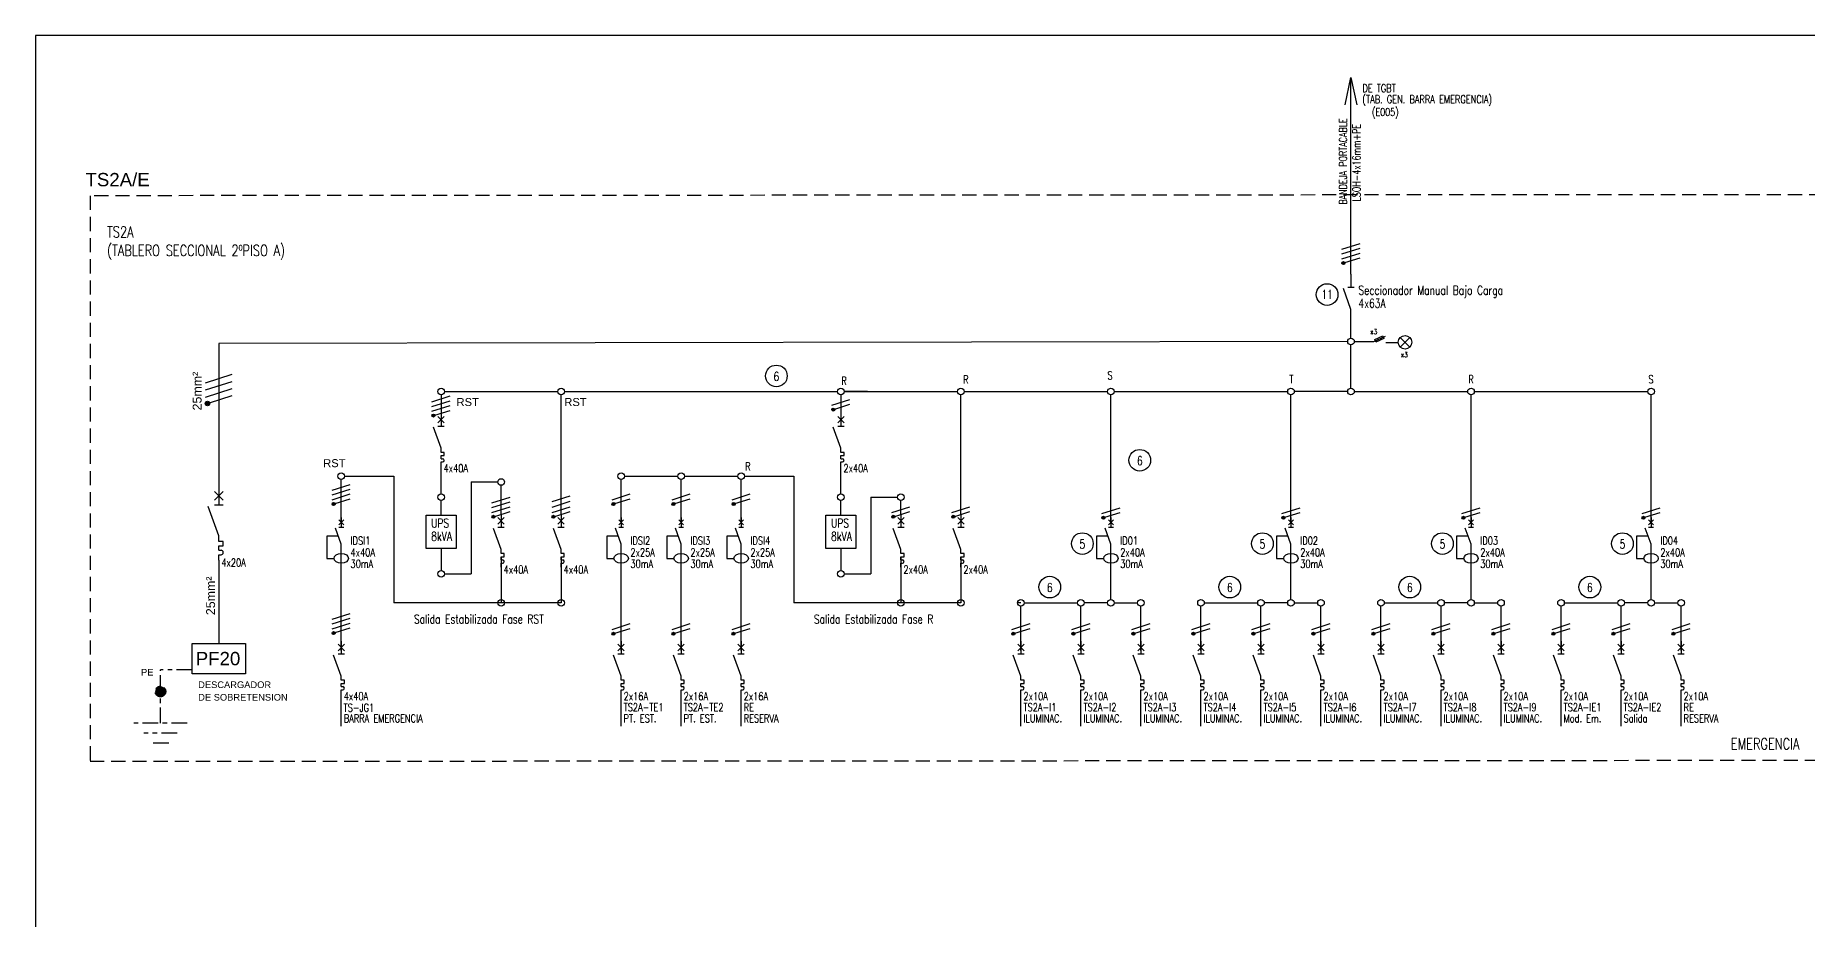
# Model space of a CAD drawing. Extents: x 2998 to 3854, y 1175 to 1727.
# Drawn here: x 3577.3 to 3617.17, y 1524.37 to 1544.25 of the extents above; entities that cross this region are included whole.
import ezdxf
from ezdxf.enums import TextEntityAlignment as Align

# ---------------------------------------------------------------- set-up
doc = ezdxf.new("R2010")
doc.units = 0
doc.linetypes.add('OCJ-ESQUEMAS UNIFILARES-CORREGIDOS IDO-REV.br$0$DASHED', pattern=[19.05, 12.7, -6.35])
doc.linetypes.add('OCJ-ESQUEMAS UNIFILARES-CORREGIDOS IDO-REV.br$0$EJE_5', pattern=[7.1, 5, -1, 0.1, -1])
for name, color, linetype in [('OCJ-ESQUEMAS UNIFILARES-CORREGIDOS IDO-REV.br$0$00-IE', 1, 'Continuous'), ('OCJ-ESQUEMAS UNIFILARES-CORREGIDOS IDO-REV.br$0$00-IE-CABLES', 10, 'Continuous'), ('OCJ-ESQUEMAS UNIFILARES-CORREGIDOS IDO-REV.br$0$01-ELE-APARATOS', 170, 'Continuous'), ('OCJ-ESQUEMAS UNIFILARES-CORREGIDOS IDO-REV.br$0$CABLES', 10, 'Continuous'), ('OCJ-ESQUEMAS UNIFILARES-CORREGIDOS IDO-REV.br$0$ELECTRIC', 4, 'Continuous'), ('OCJ-ESQUEMAS UNIFILARES-CORREGIDOS IDO-REV.br$0$NOMBRE DE PLANOS', 6, 'Continuous'), ('OCJ-ESQUEMAS UNIFILARES-CORREGIDOS IDO-REV.br$0$PAT', 80, 'Continuous'), ('OCJ-ESQUEMAS UNIFILARES-CORREGIDOS IDO-REV.br$0$TEXTO', 7, 'Continuous'), ('OCJ-ESQUEMAS UNIFILARES-CORREGIDOS IDO-REV.br$0$Textos', 4, 'Continuous')]:
    doc.layers.add(name, color=color, linetype=linetype)
doc.styles.add('OCJ-ESQUEMAS UNIFILARES-CORREGIDOS IDO-REV.br$0$ARIAL', font='arial.ttf', dxfattribs={"height": 0.2})
doc.styles.add('OCJ-ESQUEMAS UNIFILARES-CORREGIDOS IDO-REV.br$0$COTAS', font='sanss___.ttf', dxfattribs={"width": 0.7})
doc.styles.add('OCJ-ESQUEMAS UNIFILARES-CORREGIDOS IDO-REV.br$0$Electricidad', font='ROMANS.SHX', dxfattribs={"width": 0.75, "height": 0.175})
doc.styles.add('OCJ-ESQUEMAS UNIFILARES-CORREGIDOS IDO-REV.br$0$Standard', font='arial.ttf')

# ---------------------------------------------------------------- blocks, each defined once
blk = doc.blocks.new('OCJ-ESQUEMAS UNIFILARES-CORREGIDOS IDO-REV.br$0$Unif-Interruptor-Term')
for p, q in [((0, -1.013), (0.045, -1.013)), ((0, -1.103), (0.045, -1.103))]:
    blk.add_line(p, q)
for points in [[(-0.09, 0.177), (0.09, -0.003)], [(-0.09, -0.003), (0.09, 0.177)], [(0, 0.267), (0, -0.093)], [(0, -0.72), (-0.215, -0.128)], [(-0.09, -0.093), (0.09, -0.093)], [(0, -0.833), (0, -0.72)], [(0, -0.923), (0.09, -0.923), (0.09, -0.833), (0, -0.833)], [(0, -1.013), (0, -0.923)], [(0, -1.215), (0, -1.103)]]:
    blk.add_lwpolyline(points)
blk.add_arc((0.045, -1.058), 0.045, 270, 90)
blk = doc.blocks.new('OCJ-ESQUEMAS UNIFILARES-CORREGIDOS IDO-REV.br$0$Unif-Interruptor-Dif')
for points in [[(-0.068, 0.11), (0.068, -0.025)], [(-0.068, -0.025), (0.068, 0.11)], [(0, 0.177), (0, -0.093)], [(-0.081, -0.343), (-0.405, -0.343), (-0.405, -0.97), (-0.202, -0.97)], [(0, -0.565), (-0.162, -0.121)], [(-0.068, -0.093), (0.068, -0.093)], [(0, -1.308), (0, -0.565)]]:
    blk.add_lwpolyline(points)
blk.add_ellipse((0, -0.97), major_axis=(0.203, 0), ratio=0.670814)
blk = doc.blocks.new('OCJ-ESQUEMAS UNIFILARES-CORREGIDOS IDO-REV.br$0$A$C7AFF483F')
for points in [[(0, 0.88), (0, 0.592)], [(0, 0.09), (-0.172, 0.564)], [(-0.072, 0.592), (0.072, 0.592)], [(0, 0), (0, 0.09)]]:
    blk.add_lwpolyline(points)
blk = doc.blocks.new('OCJ-ESQUEMAS UNIFILARES-CORREGIDOS IDO-REV.br$0$ITM')
at = {"layer": 'OCJ-ESQUEMAS UNIFILARES-CORREGIDOS IDO-REV.br$0$01-ELE-APARATOS'}
for p, q in [((0, 0.225), (0.05, 0.225)), ((0, 0.125), (0.05, 0.125))]:
    blk.add_line(p, q, dxfattribs=at)
for points in [[(0, 1.65), (0, 1.25)], [(0, 0.55), (-0.239, 1.208)], [(-0.1, 1.55), (0.1, 1.35)], [(-0.1, 1.35), (0.1, 1.55)], [(-0.1, 1.25), (0.1, 1.25)], [(0, 0.425), (0, 0.55)], [(0, 0.325), (0.1, 0.325), (0.1, 0.425), (0, 0.425)], [(0, 0.225), (0, 0.325)], [(0, 0), (0, 0.125)]]:
    blk.add_lwpolyline(points, dxfattribs=at)
blk.add_arc((0.05, 0.175), 0.05, 270, 90, dxfattribs=at)

msp = doc.modelspace()

# ---------------------------------------------------------------- hatches: boundary and pattern name
at = {"layer": 'OCJ-ESQUEMAS UNIFILARES-CORREGIDOS IDO-REV.br$0$00-IE-CABLES'}
for points in [[(3606.701, 1539.115, 1), (3606.755, 1539.154, 1)], [(3586.23, 1535.685, 1), (3586.285, 1535.725, 1)], [(3595.226, 1535.821, 1), (3595.28, 1535.861, 1)], [(3583.985, 1533.696, 1), (3584.04, 1533.736, 1)], [(3590.281, 1533.696, 1), (3590.336, 1533.736, 1)], [(3591.631, 1533.696, 1), (3591.686, 1533.736, 1)], [(3592.981, 1533.696, 1), (3593.036, 1533.736, 1)], [(3587.58, 1533.409, 1), (3587.635, 1533.449, 1)], [(3588.93, 1533.409, 1), (3588.985, 1533.449, 1)], [(3596.576, 1533.409, 1), (3596.63, 1533.449, 1)], [(3597.926, 1533.409, 1), (3597.98, 1533.449, 1)], [(3601.301, 1533.387, 1), (3601.355, 1533.427, 1)], [(3605.351, 1533.387, 1), (3605.405, 1533.427, 1)], [(3609.401, 1533.387, 1), (3609.455, 1533.427, 1)], [(3613.451, 1533.387, 1), (3613.505, 1533.427, 1)], [(3583.984, 1530.794, 1), (3584.039, 1530.833, 1)], [(3590.28, 1530.78, 1), (3590.335, 1530.819, 1)], [(3591.63, 1530.78, 1), (3591.685, 1530.819, 1)], [(3592.98, 1530.78, 1), (3593.035, 1530.819, 1)], [(3599.276, 1530.78, 1), (3599.33, 1530.819, 1)], [(3600.626, 1530.78, 1), (3600.68, 1530.819, 1)], [(3601.976, 1530.78, 1), (3602.03, 1530.819, 1)], [(3603.326, 1530.78, 1), (3603.38, 1530.819, 1)], [(3604.676, 1530.78, 1), (3604.73, 1530.819, 1)], [(3606.026, 1530.78, 1), (3606.08, 1530.819, 1)], [(3607.376, 1530.78, 1), (3607.43, 1530.819, 1)], [(3608.726, 1530.78, 1), (3608.78, 1530.819, 1)], [(3610.076, 1530.78, 1), (3610.13, 1530.819, 1)], [(3611.426, 1530.78, 1), (3611.48, 1530.819, 1)], [(3612.776, 1530.78, 1), (3612.83, 1530.819, 1)], [(3614.126, 1530.78, 1), (3614.18, 1530.819, 1)]]:
    msp.add_hatch(color=256, dxfattribs=at).paths.add_polyline_path(points)
at = {"layer": 'OCJ-ESQUEMAS UNIFILARES-CORREGIDOS IDO-REV.br$0$CABLES'}
msp.add_hatch(color=256, dxfattribs=at).paths.add_polyline_path([(3581.215, 1536.008, 1), (3581.135, 1535.949, 1)])
at = {"layer": 'OCJ-ESQUEMAS UNIFILARES-CORREGIDOS IDO-REV.br$0$PAT', "linetype": 'OCJ-ESQUEMAS UNIFILARES-CORREGIDOS IDO-REV.br$0$EJE_5', "ltscale": 0.07}
h = msp.add_hatch(color=256, dxfattribs=at)
h.paths.add_polyline_path([(3579.996, 1529.499), (3580.236, 1529.499, 1)])
h.paths.add_polyline_path([(3580.236, 1529.499), (3580.116, 1529.499), (3580.116, 1529.379, 0.414214)])
h.paths.add_polyline_path([(3580.116, 1529.499), (3579.996, 1529.499, 0.414214), (3580.116, 1529.379)])

# ---------------------------------------------------------------- linework, layer by layer
at = {"layer": 'OCJ-ESQUEMAS UNIFILARES-CORREGIDOS IDO-REV.br$0$00-IE'}
for p, q in [((3606.825, 1537.369), (3581.429, 1537.324)), ((3581.429, 1537.324), (3581.429, 1534.101)), ((3581.429, 1532.451), (3581.429, 1530.58))]:
    msp.add_line(p, q, dxfattribs=at)
for points in [[(3606.973, 1537.369), (3607.41, 1537.369), (3607.678, 1537.494)], [(3607.681, 1537.347), (3607.959, 1537.347)]]:
    msp.add_lwpolyline(points, dxfattribs=at)
msp.add_lwpolyline([(3607.433, 1537.415), (3607.614, 1537.498), (3607.641, 1537.44), (3607.46, 1537.357)], close=True, dxfattribs=at)
at = {"layer": 'OCJ-ESQUEMAS UNIFILARES-CORREGIDOS IDO-REV.br$0$00-IE-CABLES'}
for p, q in [((3606.899, 1538.883), (3606.899, 1543.309)), ((3606.899, 1537.443), (3606.899, 1538.076)), ((3606.899, 1536.32), (3606.899, 1537.295)), ((3586.429, 1536.172), (3586.429, 1535.545)), ((3586.503, 1536.246), (3589.055, 1536.246)), ((3589.129, 1533.469), (3589.129, 1536.172)), ((3589.203, 1536.246), (3595.35, 1536.246)), ((3595.424, 1536.172), (3595.424, 1535.545)), ((3596.025, 1536.246), (3595.498, 1536.246)), ((3595.498, 1536.246), (3598.05, 1536.246)), ((3598.124, 1533.469), (3598.124, 1536.172)), ((3598.198, 1536.246), (3601.425, 1536.246)), ((3601.499, 1533.269), (3601.499, 1536.172)), ((3601.499, 1534.345), (3601.499, 1536.172)), ((3601.573, 1536.246), (3605.475, 1536.246)), ((3605.549, 1533.269), (3605.549, 1536.172)), ((3606.825, 1536.246), (3605.623, 1536.246)), ((3606.973, 1536.246), (3609.525, 1536.246)), ((3609.599, 1533.269), (3609.599, 1536.172)), ((3609.673, 1536.246), (3613.575, 1536.246)), ((3613.649, 1533.269), (3613.649, 1536.172)), ((3586.429, 1533.944), (3586.429, 1534.647)), ((3595.424, 1533.944), (3595.424, 1534.647)), ((3584.184, 1533.269), (3584.184, 1534.271)), ((3584.258, 1534.345), (3585.369, 1534.345)), ((3585.369, 1534.345), (3585.369, 1531.495)), ((3587.104, 1534.212), (3587.705, 1534.212)), ((3587.104, 1534.212), (3587.104, 1532.144)), ((3587.779, 1533.469), (3587.779, 1534.138)), ((3590.48, 1533.269), (3590.48, 1534.271)), ((3590.554, 1534.345), (3591.756, 1534.345)), ((3591.83, 1533.269), (3591.83, 1534.271)), ((3591.904, 1534.345), (3593.106, 1534.345)), ((3593.18, 1533.269), (3593.18, 1534.271)), ((3593.254, 1534.345), (3594.365, 1534.345)), ((3594.365, 1534.345), (3594.365, 1531.495)), ((3586.429, 1533.469), (3586.429, 1533.796)), ((3595.424, 1533.469), (3595.424, 1533.796)), ((3596.099, 1533.87), (3596.7, 1533.87)), ((3596.099, 1533.87), (3596.099, 1532.144)), ((3596.774, 1533.469), (3596.774, 1533.796)), ((3586.429, 1532.719), (3586.429, 1532.218)), ((3587.779, 1532.519), (3587.779, 1531.495)), ((3589.129, 1532.519), (3589.129, 1531.495)), ((3595.424, 1532.719), (3595.424, 1532.218)), ((3596.774, 1532.519), (3596.774, 1531.495)), ((3598.124, 1532.519), (3598.124, 1531.495)), ((3584.183, 1530.419), (3584.184, 1532.223)), ((3586.503, 1532.144), (3587.104, 1532.144)), ((3590.479, 1530.419), (3590.48, 1532.223)), ((3591.829, 1530.419), (3591.83, 1532.223)), ((3593.179, 1530.419), (3593.18, 1532.223)), ((3595.498, 1532.144), (3596.099, 1532.144)), ((3601.499, 1531.569), (3601.499, 1532.371)), ((3605.549, 1531.569), (3605.549, 1532.371)), ((3609.599, 1531.569), (3609.599, 1532.371)), ((3613.649, 1531.569), (3613.649, 1532.371)), ((3589.129, 1531.495), (3585.369, 1531.495)), ((3587.779, 1531.495), (3587.705, 1531.495)), ((3589.129, 1531.495), (3589.055, 1531.495)), ((3589.129, 1531.495), (3589.055, 1531.495)), ((3598.124, 1531.495), (3594.365, 1531.495)), ((3596.774, 1531.495), (3596.7, 1531.495)), ((3598.124, 1531.495), (3598.05, 1531.495)), ((3598.124, 1531.495), (3598.05, 1531.495)), ((3599.474, 1531.495), (3599.4, 1531.495)), ((3599.474, 1530.419), (3599.474, 1531.421)), ((3599.548, 1531.495), (3600.75, 1531.495)), ((3600.824, 1530.419), (3600.824, 1531.421)), ((3601.425, 1531.495), (3600.898, 1531.495)), ((3601.573, 1531.495), (3602.1, 1531.495)), ((3602.174, 1530.419), (3602.174, 1531.421)), ((3603.524, 1530.419), (3603.524, 1531.421)), ((3603.598, 1531.495), (3604.8, 1531.495)), ((3604.874, 1530.419), (3604.874, 1531.421)), ((3605.475, 1531.495), (3604.948, 1531.495)), ((3605.623, 1531.495), (3606.15, 1531.495)), ((3606.224, 1530.419), (3606.224, 1531.421)), ((3607.574, 1530.419), (3607.574, 1531.421)), ((3607.648, 1531.495), (3608.85, 1531.495)), ((3608.924, 1530.419), (3608.924, 1531.421)), ((3609.525, 1531.495), (3608.998, 1531.495)), ((3609.673, 1531.495), (3610.2, 1531.495)), ((3610.274, 1530.419), (3610.274, 1531.421)), ((3611.624, 1530.419), (3611.624, 1531.421)), ((3611.698, 1531.495), (3612.9, 1531.495)), ((3612.974, 1530.419), (3612.974, 1531.421)), ((3613.575, 1531.495), (3613.048, 1531.495)), ((3613.723, 1531.495), (3614.25, 1531.495)), ((3614.324, 1530.419), (3614.324, 1531.421)), ((3584.183, 1528.719), (3584.183, 1529.521)), ((3590.479, 1528.719), (3590.479, 1529.521)), ((3591.829, 1528.719), (3591.829, 1529.521)), ((3593.179, 1528.719), (3593.179, 1529.521)), ((3599.474, 1528.719), (3599.474, 1529.521)), ((3600.824, 1528.719), (3600.824, 1529.521)), ((3602.174, 1528.719), (3602.174, 1529.521)), ((3603.524, 1528.719), (3603.524, 1529.521)), ((3604.874, 1528.719), (3604.874, 1529.521)), ((3606.224, 1528.719), (3606.224, 1529.521)), ((3607.574, 1528.719), (3607.574, 1529.521)), ((3608.924, 1528.719), (3608.924, 1529.521)), ((3610.274, 1528.719), (3610.274, 1529.521)), ((3611.624, 1528.719), (3611.624, 1529.521)), ((3612.974, 1528.719), (3612.974, 1529.521)), ((3614.324, 1528.719), (3614.324, 1529.521))]:
    msp.add_line(p, q, dxfattribs=at)
for points in [[(3606.768, 1542.691), (3606.899, 1543.309), (3607.03, 1542.691)], [(3606.696, 1539.448), (3607.103, 1539.577)], [(3606.696, 1539.34), (3607.103, 1539.469)], [(3606.696, 1539.232), (3607.103, 1539.361)], [(3606.76, 1539.145), (3607.103, 1539.253)], [(3586.225, 1536.018), (3586.632, 1536.147)], [(3586.225, 1535.91), (3586.632, 1536.039)], [(3595.221, 1535.939), (3595.628, 1536.068)], [(3586.225, 1535.803), (3586.632, 1535.931)], [(3586.289, 1535.715), (3586.632, 1535.823)], [(3595.285, 1535.851), (3595.628, 1535.96)], [(3583.98, 1534.03), (3584.387, 1534.159)], [(3583.98, 1533.922), (3584.387, 1534.051)], [(3583.981, 1533.814), (3584.388, 1533.943)], [(3584.045, 1533.726), (3584.388, 1533.835)], [(3587.575, 1533.743), (3587.982, 1533.872)], [(3587.575, 1533.635), (3587.982, 1533.764)], [(3587.575, 1533.527), (3587.982, 1533.656)], [(3588.925, 1533.771), (3589.332, 1533.9)], [(3588.925, 1533.649), (3589.332, 1533.778)], [(3588.925, 1533.527), (3589.332, 1533.656)], [(3590.276, 1533.814), (3590.683, 1533.943)], [(3590.341, 1533.726), (3590.683, 1533.835)], [(3591.626, 1533.814), (3592.033, 1533.943)], [(3591.691, 1533.726), (3592.033, 1533.835)], [(3592.976, 1533.814), (3593.383, 1533.943)], [(3593.041, 1533.726), (3593.383, 1533.835)], [(3596.571, 1533.527), (3596.978, 1533.656)], [(3597.921, 1533.527), (3598.328, 1533.656)], [(3601.296, 1533.505), (3601.703, 1533.634)], [(3605.346, 1533.505), (3605.753, 1533.634)], [(3609.396, 1533.505), (3609.803, 1533.634)], [(3613.446, 1533.505), (3613.853, 1533.634)], [(3587.639, 1533.439), (3587.982, 1533.548)], [(3588.989, 1533.439), (3589.332, 1533.548)], [(3596.635, 1533.439), (3596.978, 1533.548)], [(3597.985, 1533.439), (3598.328, 1533.548)], [(3601.36, 1533.417), (3601.703, 1533.526)], [(3605.41, 1533.417), (3605.753, 1533.526)], [(3609.46, 1533.417), (3609.803, 1533.526)], [(3613.51, 1533.417), (3613.853, 1533.526)], [(3583.979, 1531.127), (3584.386, 1531.256)], [(3583.979, 1531.019), (3584.386, 1531.148)], [(3583.98, 1530.911), (3584.387, 1531.04)], [(3584.044, 1530.824), (3584.387, 1530.932)], [(3590.275, 1530.897), (3590.682, 1531.026)], [(3590.339, 1530.81), (3590.682, 1530.918)], [(3591.625, 1530.897), (3592.032, 1531.026)], [(3591.689, 1530.81), (3592.032, 1530.918)], [(3592.975, 1530.897), (3593.382, 1531.026)], [(3593.039, 1530.81), (3593.382, 1530.918)], [(3599.271, 1530.897), (3599.678, 1531.026)], [(3599.335, 1530.81), (3599.678, 1530.918)], [(3600.621, 1530.897), (3601.028, 1531.026)], [(3600.685, 1530.81), (3601.028, 1530.918)], [(3601.971, 1530.897), (3602.378, 1531.026)], [(3602.035, 1530.81), (3602.378, 1530.918)], [(3603.321, 1530.897), (3603.728, 1531.026)], [(3603.385, 1530.81), (3603.728, 1530.918)], [(3604.671, 1530.897), (3605.078, 1531.026)], [(3604.735, 1530.81), (3605.078, 1530.918)], [(3606.021, 1530.897), (3606.428, 1531.026)], [(3606.085, 1530.81), (3606.428, 1530.918)], [(3607.371, 1530.897), (3607.778, 1531.026)], [(3607.435, 1530.81), (3607.778, 1530.918)], [(3608.721, 1530.897), (3609.128, 1531.026)], [(3608.785, 1530.81), (3609.128, 1530.918)], [(3610.071, 1530.897), (3610.478, 1531.026)], [(3610.135, 1530.81), (3610.478, 1530.918)], [(3611.421, 1530.897), (3611.828, 1531.026)], [(3611.485, 1530.81), (3611.828, 1530.918)], [(3612.771, 1530.897), (3613.178, 1531.026)], [(3612.835, 1530.81), (3613.178, 1530.918)], [(3614.121, 1530.897), (3614.528, 1531.026)], [(3614.185, 1530.81), (3614.528, 1530.918)]]:
    msp.add_lwpolyline(points, dxfattribs=at)
at = {"layer": 'OCJ-ESQUEMAS UNIFILARES-CORREGIDOS IDO-REV.br$0$00-IE-CABLES', "color": 3}
msp.add_lwpolyline([(3580.83, 1530.58), (3582.027, 1530.58), (3582.027, 1529.899), (3580.83, 1529.899)], close=True, dxfattribs=at)
at = {"layer": 'OCJ-ESQUEMAS UNIFILARES-CORREGIDOS IDO-REV.br$0$00-IE-CABLES'}
for centre, radius in [((3606.728, 1539.135), 0.0338), ((3606.899, 1537.369), 0.0741), ((3586.429, 1536.246), 0.0741), ((3589.129, 1536.246), 0.0741), ((3595.424, 1536.246), 0.0741), ((3598.124, 1536.246), 0.0741), ((3601.499, 1536.246), 0.0741), ((3605.549, 1536.246), 0.0741), ((3606.899, 1536.246), 0.0741), ((3609.599, 1536.246), 0.0741), ((3613.649, 1536.246), 0.0741), ((3586.257, 1535.705), 0.0338), ((3595.253, 1535.841), 0.0338), ((3584.184, 1534.345), 0.0741), ((3587.779, 1534.212), 0.0741), ((3590.48, 1534.345), 0.0741), ((3591.83, 1534.345), 0.0741), ((3593.18, 1534.345), 0.0741), ((3584.013, 1533.716), 0.0338), ((3586.429, 1533.87), 0.0741), ((3590.308, 1533.716), 0.0338), ((3591.658, 1533.716), 0.0338), ((3593.008, 1533.716), 0.0338), ((3595.424, 1533.87), 0.0741), ((3596.774, 1533.87), 0.0741), ((3587.607, 1533.429), 0.0338), ((3588.957, 1533.429), 0.0338), ((3596.603, 1533.429), 0.0338), ((3597.953, 1533.429), 0.0338), ((3601.328, 1533.407), 0.0338), ((3605.378, 1533.407), 0.0338), ((3609.428, 1533.407), 0.0338), ((3613.478, 1533.407), 0.0338), ((3586.429, 1532.144), 0.0741), ((3595.424, 1532.144), 0.0741), ((3587.779, 1531.495), 0.0741), ((3589.129, 1531.495), 0.0741), ((3589.129, 1531.495), 0.0741), ((3596.774, 1531.495), 0.0741), ((3598.124, 1531.495), 0.0741), ((3598.124, 1531.495), 0.0741), ((3599.474, 1531.495), 0.0741), ((3600.824, 1531.495), 0.0741), ((3601.499, 1531.495), 0.0741), ((3602.174, 1531.495), 0.0741), ((3603.524, 1531.495), 0.0741), ((3604.874, 1531.495), 0.0741), ((3605.549, 1531.495), 0.0741), ((3606.224, 1531.495), 0.0741), ((3607.574, 1531.495), 0.0741), ((3608.924, 1531.495), 0.0741), ((3609.599, 1531.495), 0.0741), ((3610.274, 1531.495), 0.0741), ((3611.624, 1531.495), 0.0741), ((3612.974, 1531.495), 0.0741), ((3613.649, 1531.495), 0.0741), ((3614.324, 1531.495), 0.0741), ((3584.012, 1530.814), 0.0338), ((3590.307, 1530.799), 0.0338), ((3591.657, 1530.799), 0.0338), ((3593.007, 1530.799), 0.0338), ((3599.303, 1530.799), 0.0338), ((3600.653, 1530.799), 0.0338), ((3602.003, 1530.799), 0.0338), ((3603.353, 1530.799), 0.0338), ((3604.703, 1530.799), 0.0338), ((3606.053, 1530.799), 0.0338), ((3607.403, 1530.799), 0.0338), ((3608.753, 1530.799), 0.0338), ((3610.103, 1530.799), 0.0338), ((3611.453, 1530.799), 0.0338), ((3612.803, 1530.799), 0.0338), ((3614.153, 1530.799), 0.0338)]:
    msp.add_circle(centre, radius, dxfattribs=at)
at = {"layer": 'OCJ-ESQUEMAS UNIFILARES-CORREGIDOS IDO-REV.br$0$01-ELE-APARATOS'}
for p, q in [((3608.223, 1537.244), (3608.005, 1537.462)), ((3608.005, 1537.244), (3608.223, 1537.462))]:
    msp.add_line(p, q, dxfattribs=at)
for points in [[(3586.766, 1532.719), (3586.091, 1532.719), (3586.091, 1533.469), (3586.766, 1533.469)], [(3595.762, 1532.719), (3595.087, 1532.719), (3595.087, 1533.469), (3595.762, 1533.469)]]:
    msp.add_lwpolyline(points, close=True, dxfattribs=at)
msp.add_circle((3608.114, 1537.353), 0.154, dxfattribs=at)
at = {"layer": 'OCJ-ESQUEMAS UNIFILARES-CORREGIDOS IDO-REV.br$0$CABLES'}
for points in [[(3581.127, 1536.443), (3581.73, 1536.634)], [(3581.127, 1536.283), (3581.73, 1536.474)], [(3581.127, 1536.123), (3581.73, 1536.314)], [(3581.223, 1535.993), (3581.73, 1536.154)]]:
    msp.add_lwpolyline(points, dxfattribs=at)
msp.add_circle((3581.175, 1535.978), 0.05, dxfattribs=at)
at = {"layer": 'OCJ-ESQUEMAS UNIFILARES-CORREGIDOS IDO-REV.br$0$ELECTRIC', "linetype": 'OCJ-ESQUEMAS UNIFILARES-CORREGIDOS IDO-REV.br$0$DASHED', "ltscale": 0.025}
msp.add_lwpolyline([(3578.533, 1527.931), (3652.288, 1527.975), (3652.288, 1540.694), (3578.533, 1540.65)], close=True, dxfattribs=at)
at = {"layer": 'OCJ-ESQUEMAS UNIFILARES-CORREGIDOS IDO-REV.br$0$NOMBRE DE PLANOS'}
msp.add_lwpolyline([(3577.304, 1499.836), (3657.112, 1499.836), (3657.112, 1544.255), (3577.304, 1544.255)], close=True, dxfattribs=at)
at = {"layer": 'OCJ-ESQUEMAS UNIFILARES-CORREGIDOS IDO-REV.br$0$PAT', "linetype": 'OCJ-ESQUEMAS UNIFILARES-CORREGIDOS IDO-REV.br$0$EJE_5', "ltscale": 0.07}
for p, q in [((3580.83, 1529.985), (3580.116, 1529.985)), ((3580.116, 1529.515), (3580.116, 1529.985)), ((3580.116, 1528.79), (3580.116, 1529.499)), ((3580.716, 1528.79), (3579.516, 1528.79)), ((3580.491, 1528.565), (3579.741, 1528.565)), ((3580.304, 1528.34), (3579.929, 1528.34))]:
    msp.add_line(p, q, dxfattribs=at)
msp.add_circle((3580.116, 1529.499), 0.12, dxfattribs=at)
msp.add_circle((3580.116, 1529.499), 0.12, dxfattribs=at)
at = {"layer": 'OCJ-ESQUEMAS UNIFILARES-CORREGIDOS IDO-REV.br$0$TEXTO'}
for centre in [(3606.361, 1538.428), (3593.972, 1536.596), (3602.147, 1534.699), (3600.856, 1532.825), (3604.906, 1532.825), (3608.956, 1532.825), (3613.006, 1532.825), (3600.122, 1531.848), (3604.172, 1531.848), (3608.222, 1531.848), (3612.272, 1531.848)]:
    msp.add_circle(centre, 0.244, dxfattribs=at)

# ---------------------------------------------------------------- block references
at = {"layer": 'OCJ-ESQUEMAS UNIFILARES-CORREGIDOS IDO-REV.br$0$01-ELE-APARATOS'}
for name, p in [('OCJ-ESQUEMAS UNIFILARES-CORREGIDOS IDO-REV.br$0$A$C7AFF483F', (3606.899, 1538.003)), ('OCJ-ESQUEMAS UNIFILARES-CORREGIDOS IDO-REV.br$0$ITM', (3581.429, 1532.451))]:
    msp.add_blockref(name, p, dxfattribs=at)
at = {"layer": 'OCJ-ESQUEMAS UNIFILARES-CORREGIDOS IDO-REV.br$0$01-ELE-APARATOS', "xscale": 0.7999999999999545, "yscale": 0.7999999999999545, "zscale": 0.7999999999999545}
for name, p in [('OCJ-ESQUEMAS UNIFILARES-CORREGIDOS IDO-REV.br$0$Unif-Interruptor-Term', (3586.429, 1535.545)), ('OCJ-ESQUEMAS UNIFILARES-CORREGIDOS IDO-REV.br$0$Unif-Interruptor-Term', (3595.424, 1535.545)), ('OCJ-ESQUEMAS UNIFILARES-CORREGIDOS IDO-REV.br$0$Unif-Interruptor-Dif', (3584.184, 1533.269)), ('OCJ-ESQUEMAS UNIFILARES-CORREGIDOS IDO-REV.br$0$Unif-Interruptor-Term', (3587.779, 1533.269)), ('OCJ-ESQUEMAS UNIFILARES-CORREGIDOS IDO-REV.br$0$Unif-Interruptor-Term', (3589.129, 1533.269)), ('OCJ-ESQUEMAS UNIFILARES-CORREGIDOS IDO-REV.br$0$Unif-Interruptor-Dif', (3590.48, 1533.269)), ('OCJ-ESQUEMAS UNIFILARES-CORREGIDOS IDO-REV.br$0$Unif-Interruptor-Dif', (3591.83, 1533.269)), ('OCJ-ESQUEMAS UNIFILARES-CORREGIDOS IDO-REV.br$0$Unif-Interruptor-Dif', (3593.18, 1533.269)), ('OCJ-ESQUEMAS UNIFILARES-CORREGIDOS IDO-REV.br$0$Unif-Interruptor-Term', (3596.774, 1533.269)), ('OCJ-ESQUEMAS UNIFILARES-CORREGIDOS IDO-REV.br$0$Unif-Interruptor-Term', (3598.124, 1533.269)), ('OCJ-ESQUEMAS UNIFILARES-CORREGIDOS IDO-REV.br$0$Unif-Interruptor-Dif', (3601.499, 1533.269)), ('OCJ-ESQUEMAS UNIFILARES-CORREGIDOS IDO-REV.br$0$Unif-Interruptor-Dif', (3605.549, 1533.269)), ('OCJ-ESQUEMAS UNIFILARES-CORREGIDOS IDO-REV.br$0$Unif-Interruptor-Dif', (3609.599, 1533.269)), ('OCJ-ESQUEMAS UNIFILARES-CORREGIDOS IDO-REV.br$0$Unif-Interruptor-Dif', (3613.649, 1533.269)), ('OCJ-ESQUEMAS UNIFILARES-CORREGIDOS IDO-REV.br$0$Unif-Interruptor-Term', (3584.183, 1530.419)), ('OCJ-ESQUEMAS UNIFILARES-CORREGIDOS IDO-REV.br$0$Unif-Interruptor-Term', (3590.479, 1530.419)), ('OCJ-ESQUEMAS UNIFILARES-CORREGIDOS IDO-REV.br$0$Unif-Interruptor-Term', (3591.829, 1530.419)), ('OCJ-ESQUEMAS UNIFILARES-CORREGIDOS IDO-REV.br$0$Unif-Interruptor-Term', (3593.179, 1530.419)), ('OCJ-ESQUEMAS UNIFILARES-CORREGIDOS IDO-REV.br$0$Unif-Interruptor-Term', (3599.474, 1530.419)), ('OCJ-ESQUEMAS UNIFILARES-CORREGIDOS IDO-REV.br$0$Unif-Interruptor-Term', (3600.824, 1530.419)), ('OCJ-ESQUEMAS UNIFILARES-CORREGIDOS IDO-REV.br$0$Unif-Interruptor-Term', (3602.174, 1530.419)), ('OCJ-ESQUEMAS UNIFILARES-CORREGIDOS IDO-REV.br$0$Unif-Interruptor-Term', (3603.524, 1530.419)), ('OCJ-ESQUEMAS UNIFILARES-CORREGIDOS IDO-REV.br$0$Unif-Interruptor-Term', (3604.874, 1530.419)), ('OCJ-ESQUEMAS UNIFILARES-CORREGIDOS IDO-REV.br$0$Unif-Interruptor-Term', (3606.224, 1530.419)), ('OCJ-ESQUEMAS UNIFILARES-CORREGIDOS IDO-REV.br$0$Unif-Interruptor-Term', (3607.574, 1530.419)), ('OCJ-ESQUEMAS UNIFILARES-CORREGIDOS IDO-REV.br$0$Unif-Interruptor-Term', (3608.924, 1530.419)), ('OCJ-ESQUEMAS UNIFILARES-CORREGIDOS IDO-REV.br$0$Unif-Interruptor-Term', (3610.274, 1530.419)), ('OCJ-ESQUEMAS UNIFILARES-CORREGIDOS IDO-REV.br$0$Unif-Interruptor-Term', (3611.624, 1530.419)), ('OCJ-ESQUEMAS UNIFILARES-CORREGIDOS IDO-REV.br$0$Unif-Interruptor-Term', (3612.974, 1530.419)), ('OCJ-ESQUEMAS UNIFILARES-CORREGIDOS IDO-REV.br$0$Unif-Interruptor-Term', (3614.324, 1530.419))]:
    msp.add_blockref(name, p, dxfattribs=at)

# ---------------------------------------------------------------- texts
at = {"layer": 'OCJ-ESQUEMAS UNIFILARES-CORREGIDOS IDO-REV.br$0$TEXTO', "style": 'OCJ-ESQUEMAS UNIFILARES-CORREGIDOS IDO-REV.br$0$Electricidad', "width": 0.75}
for s, height, p in [('DE TGBT', 0.18, (3607.155, 1542.978)), ('(TAB. GEN. BARRA EMERGENCIA)', 0.18, (3607.155, 1542.73)), ('TS2A', 0.25, (3578.917, 1539.711)), ('(TABLERO SECCIONAL 2ºPISO A)', 0.25, (3578.917, 1539.295)), ('11', 0.2, (3606.233, 1538.334)), ('Seccionador Manual Bajo Carga', 0.2, (3607.067, 1538.423)), ('4x63A', 0.2, (3607.067, 1538.132)), ('x3', 0.1118, (3607.335, 1537.536)), ('x3', 0.1118, (3608.022, 1537.018)), ('6', 0.2, (3593.908, 1536.486)), ('R', 0.18, (3595.434, 1536.398)), ('R', 0.18, (3598.173, 1536.426)), ('S', 0.18, (3601.421, 1536.518)), ('T', 0.18, (3605.511, 1536.433)), ('R', 0.18, (3609.539, 1536.432)), ('S', 0.18, (3613.589, 1536.432)), ('4x40A', 0.18, (3586.486, 1534.429)), ('R', 0.18, (3593.271, 1534.47)), ('2x40A', 0.18, (3595.481, 1534.429)), ('6', 0.2, (3602.083, 1534.589)), ('UPS ', 0.2, (3586.207, 1533.186)), ('UPS ', 0.2, (3595.203, 1533.186)), ('IDSI1', 0.18, (3584.393, 1532.803)), ('8kVA', 0.2, (3586.207, 1532.889)), ('IDSI2', 0.18, (3590.689, 1532.803)), ('IDSI3', 0.18, (3592.039, 1532.803)), ('IDSI4', 0.18, (3593.389, 1532.803)), ('8kVA', 0.2, (3595.203, 1532.889)), ('5', 0.2, (3600.792, 1532.715)), ('ID01', 0.18, (3601.708, 1532.803)), ('5', 0.2, (3604.842, 1532.715)), ('ID02', 0.18, (3605.758, 1532.803)), ('5', 0.2, (3608.892, 1532.715)), ('ID03', 0.18, (3609.808, 1532.803)), ('5', 0.2, (3612.942, 1532.715)), ('ID04', 0.18, (3613.858, 1532.803)), ('4x20A', 0.18, (3581.486, 1532.308)), ('4x40A', 0.18, (3584.393, 1532.539)), ('30mA', 0.18, (3584.393, 1532.282)), ('2x25A', 0.18, (3590.689, 1532.539)), ('30mA', 0.18, (3590.689, 1532.282)), ('2x25A', 0.18, (3592.039, 1532.539)), ('30mA', 0.18, (3592.039, 1532.282)), ('2x25A', 0.18, (3593.389, 1532.539)), ('30mA', 0.18, (3593.389, 1532.282)), ('2x40A', 0.18, (3601.708, 1532.539)), ('30mA', 0.18, (3601.708, 1532.282)), ('2x40A', 0.18, (3605.758, 1532.539)), ('30mA', 0.18, (3605.758, 1532.282)), ('2x40A', 0.18, (3609.808, 1532.539)), ('30mA', 0.18, (3609.808, 1532.282)), ('2x40A', 0.18, (3613.858, 1532.539)), ('30mA', 0.18, (3613.858, 1532.282)), ('4x40A', 0.18, (3587.836, 1532.153)), ('4x40A', 0.18, (3589.186, 1532.153)), ('2x40A', 0.18, (3596.831, 1532.153)), ('2x40A', 0.18, (3598.181, 1532.153)), ('6', 0.2, (3600.058, 1531.738)), ('6', 0.2, (3604.108, 1531.738)), ('6', 0.2, (3608.158, 1531.738)), ('6', 0.2, (3612.208, 1531.738)), ('Salida Estabilizada Fase RST', 0.2, (3585.819, 1531.027)), ('Salida Estabilizada Fase R', 0.2, (3594.815, 1531.027)), ('4x40A', 0.18, (3584.24, 1529.303)), ('2x16A', 0.18, (3590.536, 1529.303)), ('2x16A', 0.18, (3591.886, 1529.303)), ('2x16A', 0.18, (3593.236, 1529.303)), ('2x10A', 0.18, (3599.531, 1529.303)), ('2x10A', 0.18, (3600.881, 1529.303)), ('2x10A', 0.18, (3602.231, 1529.303)), ('2x10A', 0.18, (3603.581, 1529.303)), ('2x10A', 0.18, (3604.931, 1529.303)), ('2x10A', 0.18, (3606.281, 1529.303)), ('2x10A', 0.18, (3607.631, 1529.303)), ('2x10A', 0.18, (3608.981, 1529.303)), ('2x10A', 0.18, (3610.331, 1529.303)), ('2x10A', 0.18, (3611.681, 1529.303)), ('2x10A', 0.18, (3613.031, 1529.303)), ('2x10A', 0.18, (3614.381, 1529.303)), ('TS-JG1', 0.18, (3584.236, 1529.046)), ('BARRA EMERGENCIA', 0.18, (3584.24, 1528.806)), ('TS2A-TE1', 0.18, (3590.536, 1529.055)), ('PT. EST.', 0.18, (3590.536, 1528.806)), ('TS2A-TE2', 0.18, (3591.886, 1529.055)), ('PT. EST.', 0.18, (3591.886, 1528.806)), ('RE', 0.18, (3593.236, 1529.055)), ('RESERVA', 0.18, (3593.236, 1528.806)), ('TS2A-I1', 0.18, (3599.531, 1529.055)), ('ILUMINAC.', 0.18, (3599.531, 1528.806)), ('TS2A-I2', 0.18, (3600.881, 1529.055)), ('ILUMINAC.', 0.18, (3600.881, 1528.806)), ('TS2A-I3', 0.18, (3602.231, 1529.055)), ('ILUMINAC.', 0.18, (3602.231, 1528.806)), ('TS2A-I4', 0.18, (3603.581, 1529.055)), ('ILUMINAC.', 0.18, (3603.581, 1528.806)), ('TS2A-I5', 0.18, (3604.931, 1529.055)), ('ILUMINAC.', 0.18, (3604.931, 1528.806)), ('TS2A-I6', 0.18, (3606.281, 1529.055)), ('ILUMINAC.', 0.18, (3606.281, 1528.806)), ('TS2A-I7', 0.18, (3607.631, 1529.055)), ('ILUMINAC.', 0.18, (3607.631, 1528.806)), ('TS2A-I8', 0.18, (3608.981, 1529.055)), ('ILUMINAC.', 0.18, (3608.981, 1528.806)), ('TS2A-I9', 0.18, (3610.331, 1529.055)), ('ILUMINAC.', 0.18, (3610.331, 1528.806)), ('TS2A-IE1', 0.18, (3611.681, 1529.055)), ('Mod. Em.', 0.18, (3611.681, 1528.806)), ('TS2A-IE2', 0.18, (3613.031, 1529.055)), ('Salida', 0.18, (3613.031, 1528.806)), ('RE', 0.18, (3614.381, 1529.055)), ('RESERVA', 0.18, (3614.381, 1528.806))]:
    msp.add_text(s, height=height, dxfattribs=at).set_placement(p)
msp.add_text('(E005)', height=0.175, dxfattribs=at).set_placement((3607.672, 1542.446), align=Align.CENTER)
for s, p in [('BANDEJA PORTACABLE', (3606.808, 1541.421)), ('LSOH-4x16mm+PE', (3607.11, 1541.392))]:
    msp.add_text(s, height=0.175, rotation=90, dxfattribs=at).set_placement(p, align=Align.CENTER)
at = {"layer": 'OCJ-ESQUEMAS UNIFILARES-CORREGIDOS IDO-REV.br$0$TEXTO'}
for s, height, style, p in [('TS2A/E', 0.3, 'OCJ-ESQUEMAS UNIFILARES-CORREGIDOS IDO-REV.br$0$ARIAL', (3578.431, 1540.862)), ('RST', 0.18, 'OCJ-ESQUEMAS UNIFILARES-CORREGIDOS IDO-REV.br$0$Standard', (3586.777, 1535.92)), ('RST', 0.18, 'OCJ-ESQUEMAS UNIFILARES-CORREGIDOS IDO-REV.br$0$Standard', (3589.202, 1535.92)), ('RST', 0.18, 'OCJ-ESQUEMAS UNIFILARES-CORREGIDOS IDO-REV.br$0$Standard', (3583.777, 1534.545)), ('PE', 0.15, 'OCJ-ESQUEMAS UNIFILARES-CORREGIDOS IDO-REV.br$0$ARIAL', (3579.68, 1529.858)), ('DESCARGADOR ', 0.15, 'OCJ-ESQUEMAS UNIFILARES-CORREGIDOS IDO-REV.br$0$ARIAL', (3580.965, 1529.577)), ('DE SOBRETENSION', 0.15, 'OCJ-ESQUEMAS UNIFILARES-CORREGIDOS IDO-REV.br$0$ARIAL', (3580.965, 1529.295))]:
    msp.add_text(s, height=height, dxfattribs=dict(at, style=style)).set_placement(p)
at = {"layer": 'OCJ-ESQUEMAS UNIFILARES-CORREGIDOS IDO-REV.br$0$TEXTO', "style": 'OCJ-ESQUEMAS UNIFILARES-CORREGIDOS IDO-REV.br$0$ARIAL'}
for p in [(3581.041, 1536.256), (3581.345, 1531.651)]:
    msp.add_text('25mm²', height=0.2, rotation=90, dxfattribs=at).set_placement(p, align=Align.CENTER)
at = {"layer": 'OCJ-ESQUEMAS UNIFILARES-CORREGIDOS IDO-REV.br$0$TEXTO', "style": 'OCJ-ESQUEMAS UNIFILARES-CORREGIDOS IDO-REV.br$0$Electricidad', "width": 0.75}
msp.add_text('EMERGENCIA', height=0.25, dxfattribs=at).set_placement((3616.987, 1528.197), align=Align.RIGHT)
at = {"layer": 'OCJ-ESQUEMAS UNIFILARES-CORREGIDOS IDO-REV.br$0$Textos', "style": 'OCJ-ESQUEMAS UNIFILARES-CORREGIDOS IDO-REV.br$0$COTAS'}
msp.add_text('PF20', height=0.3, dxfattribs=at).set_placement((3580.911, 1530.09))

doc.saveas('drawing.dxf')
